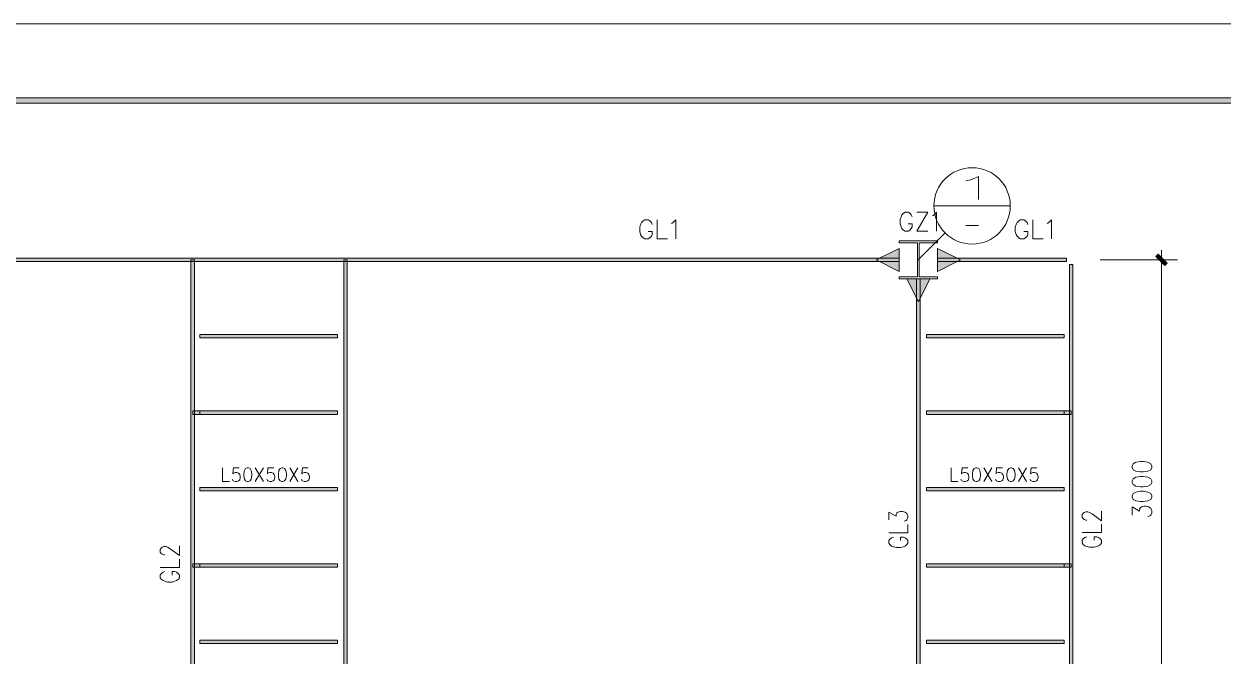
# Model space of a CAD drawing. Header units: millimetres. Extents: x 0 to 586, y 0 to 414.
# Drawn here: x 156.8 to 311.6, y 332.5 to 414.1 of the extents above; entities that cross this region are included whole.
import ezdxf

# ---------------------------------------------------------------- set-up
doc = ezdxf.new("R2010")
doc.units = ezdxf.units.MM

msp = doc.modelspace()

# ---------------------------------------------------------------- hatches: boundary and pattern name
h = msp.add_hatch(color=0)
h.dxf.hatch_style = 2
h.paths.add_polyline_path([(576.117861, 404.569083), (575.429944, 403.877639), (24.994306, 403.877639), (24.302861, 404.569083)])
h = msp.add_hatch(color=0)
h.dxf.hatch_style = 2
h.paths.add_polyline_path([(102.178556, 383.413), (102.178556, 383.8575), (269.783278, 383.8575), (269.783278, 383.413)])
h = msp.add_hatch(color=0)
h.dxf.hatch_style = 2
h.paths.add_polyline_path([(269.783278, 382.157111), (269.783278, 385.116917), (266.823472, 383.63525)])
h = msp.add_hatch(color=0)
h.dxf.hatch_style = 2
h.paths.add_polyline_path([(274.711583, 382.157111), (274.711583, 385.116917), (277.671389, 383.63525)])
h = msp.add_hatch(color=0)
h.dxf.hatch_style = 2
h.paths.add_polyline_path([(291.373278, 383.8575), (291.373278, 383.413), (274.711583, 383.413), (274.711583, 383.8575)])
h = msp.add_hatch(color=0)
h.dxf.hatch_style = 2
h.paths.add_polyline_path([(304.359028, 383.197806), (304.062694, 382.901472), (302.891472, 384.076222), (303.187806, 384.372556)])
h = msp.add_hatch(color=0)
h.dxf.hatch_style = 2
h.paths.add_polyline_path([(178.808944, 304.764722), (178.364444, 304.764722), (178.364444, 383.63525), (178.808944, 383.63525)])
h = msp.add_hatch(color=0)
h.dxf.hatch_style = 2
h.paths.add_polyline_path([(198.525694, 304.764722), (198.081194, 304.764722), (198.081194, 383.63525), (198.525694, 383.63525)])
h = msp.add_hatch(color=0)
h.dxf.hatch_style = 2
h.paths.add_polyline_path([(292.188194, 305.353861), (291.743694, 305.353861), (291.743694, 383.046111), (292.188194, 383.046111)])
h = msp.add_hatch(color=0)
h.dxf.hatch_style = 2
h.paths.add_polyline_path([(273.727333, 381.172861), (270.767528, 381.172861), (272.249194, 378.213056)])
h = msp.add_hatch(color=0)
h.dxf.hatch_style = 2
h.paths.add_polyline_path([(272.467917, 307.227111), (272.026944, 307.227111), (272.026944, 381.172861), (272.467917, 381.172861)])
h = msp.add_hatch(color=0)
h.dxf.hatch_style = 2
h.paths.add_polyline_path([(197.259222, 374.000889), (197.259222, 373.556389), (179.496861, 373.556389), (179.496861, 374.000889)])
h = msp.add_hatch(color=0)
h.dxf.hatch_style = 2
h.paths.add_polyline_path([(273.293417, 373.556389), (273.293417, 374.000889), (291.055778, 374.000889), (291.055778, 373.556389)])
h = msp.add_hatch(color=0)
h.dxf.hatch_style = 2
h.paths.add_polyline_path([(197.259222, 364.14075), (197.259222, 363.69625), (178.586694, 363.69625), (178.586694, 364.14075)])
h = msp.add_hatch(color=0)
h.dxf.hatch_style = 2
h.paths.add_polyline_path([(197.259222, 364.14075), (197.259222, 363.69625), (179.496861, 363.69625), (179.496861, 364.14075)])
h = msp.add_hatch(color=0)
h.dxf.hatch_style = 2
h.paths.add_polyline_path([(273.293417, 363.69625), (273.293417, 364.14075), (291.965944, 364.14075), (291.965944, 363.69625)])
h = msp.add_hatch(color=0)
h.dxf.hatch_style = 2
h.paths.add_polyline_path([(273.293417, 363.69625), (273.293417, 364.14075), (291.055778, 364.14075), (291.055778, 363.69625)])
h = msp.add_hatch(color=0)
h.dxf.hatch_style = 2
h.paths.add_polyline_path([(197.259222, 354.280611), (197.259222, 353.836111), (179.496861, 353.836111), (179.496861, 354.280611)])
h = msp.add_hatch(color=0)
h.dxf.hatch_style = 2
h.paths.add_polyline_path([(197.259222, 354.280611), (197.259222, 353.836111), (179.496861, 353.836111), (179.496861, 354.280611)])
h = msp.add_hatch(color=0)
h.dxf.hatch_style = 2
h.paths.add_polyline_path([(273.293417, 353.836111), (273.293417, 354.280611), (291.055778, 354.280611), (291.055778, 353.836111)])
h = msp.add_hatch(color=0)
h.dxf.hatch_style = 2
h.paths.add_polyline_path([(273.293417, 353.836111), (273.293417, 354.280611), (291.055778, 354.280611), (291.055778, 353.836111)])
h = msp.add_hatch(color=0)
h.dxf.hatch_style = 2
h.paths.add_polyline_path([(197.259222, 344.420472), (197.259222, 343.9795), (178.586694, 343.9795), (178.586694, 344.420472)])
h = msp.add_hatch(color=0)
h.dxf.hatch_style = 2
h.paths.add_polyline_path([(197.259222, 344.420472), (197.259222, 343.9795), (179.496861, 343.9795), (179.496861, 344.420472)])
h = msp.add_hatch(color=0)
h.dxf.hatch_style = 2
h.paths.add_polyline_path([(273.293417, 343.9795), (273.293417, 344.420472), (291.965944, 344.420472), (291.965944, 343.9795)])
h = msp.add_hatch(color=0)
h.dxf.hatch_style = 2
h.paths.add_polyline_path([(273.293417, 343.9795), (273.293417, 344.420472), (291.055778, 344.420472), (291.055778, 343.9795)])
h = msp.add_hatch(color=0)
h.dxf.hatch_style = 2
h.paths.add_polyline_path([(197.259222, 334.563861), (197.259222, 334.119361), (179.496861, 334.119361), (179.496861, 334.563861)])
h = msp.add_hatch(color=0)
h.dxf.hatch_style = 2
h.paths.add_polyline_path([(273.293417, 334.119361), (273.293417, 334.563861), (291.055778, 334.563861), (291.055778, 334.119361)])

# ---------------------------------------------------------------- linework, layer by layer
at = {"color": 0, "lineweight": 0}
for points in [[(0, 0), (585.632278, 0), (585.632278, 414.0835), (0, 414.0835)], [(576.117861, 404.569083), (575.429944, 403.877639), (24.994306, 403.877639), (24.302861, 404.569083)], [(102.178556, 383.413), (102.178556, 383.8575), (269.783278, 383.8575), (269.783278, 383.413)], [(269.783278, 382.157111), (269.783278, 385.116917), (266.823472, 383.63525)], [(274.711583, 382.157111), (274.711583, 385.116917), (277.671389, 383.63525)], [(291.373278, 383.8575), (291.373278, 383.413), (274.711583, 383.413), (274.711583, 383.8575)], [(304.359028, 383.197806), (304.062694, 382.901472), (302.891472, 384.076222), (303.187806, 384.372556)], [(178.808944, 304.764722), (178.364444, 304.764722), (178.364444, 383.63525), (178.808944, 383.63525)], [(198.525694, 304.764722), (198.081194, 304.764722), (198.081194, 383.63525), (198.525694, 383.63525)], [(292.188194, 305.353861), (291.743694, 305.353861), (291.743694, 383.046111), (292.188194, 383.046111)], [(273.727333, 381.172861), (270.767528, 381.172861), (272.249194, 378.213056)], [(272.467917, 307.227111), (272.026944, 307.227111), (272.026944, 381.172861), (272.467917, 381.172861)], [(197.259222, 374.000889), (197.259222, 373.556389), (179.496861, 373.556389), (179.496861, 374.000889)], [(273.293417, 373.556389), (273.293417, 374.000889), (291.055778, 374.000889), (291.055778, 373.556389)], [(197.259222, 364.14075), (197.259222, 363.69625), (178.586694, 363.69625), (178.586694, 364.14075)], [(197.259222, 364.14075), (197.259222, 363.69625), (179.496861, 363.69625), (179.496861, 364.14075)], [(273.293417, 363.69625), (273.293417, 364.14075), (291.965944, 364.14075), (291.965944, 363.69625)], [(273.293417, 363.69625), (273.293417, 364.14075), (291.055778, 364.14075), (291.055778, 363.69625)], [(299.854056, 356.83825), (299.974, 356.548972), (300.333833, 356.358472), (300.933556, 356.263222), (301.289861, 356.263222), (301.889583, 356.358472), (302.249417, 356.548972), (302.369361, 356.83825), (302.369361, 357.02875), (302.249417, 357.3145), (301.889583, 357.508528), (301.289861, 357.603778), (300.933556, 357.603778), (300.333833, 357.508528), (299.974, 357.3145), (299.854056, 357.02875)], [(185.621083, 356.792389), (185.398833, 356.707722), (185.250667, 356.453722), (185.176583, 356.030389), (185.176583, 355.776389), (185.250667, 355.353056), (185.398833, 355.099056), (185.621083, 355.017917), (185.76925, 355.017917), (185.995028, 355.099056), (186.143194, 355.353056), (186.217278, 355.776389), (186.217278, 356.030389), (186.143194, 356.453722), (185.995028, 356.707722), (185.76925, 356.792389)], [(190.083722, 356.792389), (189.861472, 356.707722), (189.713306, 356.453722), (189.639222, 356.030389), (189.639222, 355.776389), (189.713306, 355.353056), (189.861472, 355.099056), (190.083722, 355.017917), (190.231889, 355.017917), (190.454139, 355.099056), (190.605833, 355.353056), (190.679917, 355.776389), (190.679917, 356.030389), (190.605833, 356.453722), (190.454139, 356.707722), (190.231889, 356.792389)], [(279.671639, 356.792389), (279.449389, 356.707722), (279.301222, 356.453722), (279.227139, 356.030389), (279.227139, 355.776389), (279.301222, 355.353056), (279.449389, 355.099056), (279.671639, 355.017917), (279.819806, 355.017917), (280.042056, 355.099056), (280.19375, 355.353056), (280.267833, 355.776389), (280.267833, 356.030389), (280.19375, 356.453722), (280.042056, 356.707722), (279.819806, 356.792389)], [(284.134278, 356.792389), (283.912028, 356.707722), (283.763861, 356.453722), (283.68625, 356.030389), (283.68625, 355.776389), (283.763861, 355.353056), (283.912028, 355.099056), (284.134278, 355.017917), (284.282444, 355.017917), (284.504694, 355.099056), (284.652861, 355.353056), (284.730472, 355.776389), (284.730472, 356.030389), (284.652861, 356.453722), (284.504694, 356.707722), (284.282444, 356.792389)], [(299.854056, 354.922667), (299.974, 354.633389), (300.333833, 354.442889), (300.933556, 354.347639), (301.289861, 354.347639), (301.889583, 354.442889), (302.249417, 354.633389), (302.369361, 354.922667), (302.369361, 355.113167), (302.249417, 355.398917), (301.889583, 355.592944), (301.289861, 355.688194), (300.933556, 355.688194), (300.333833, 355.592944), (299.974, 355.398917), (299.854056, 355.113167)], [(197.259222, 354.280611), (197.259222, 353.836111), (179.496861, 353.836111), (179.496861, 354.280611)], [(197.259222, 354.280611), (197.259222, 353.836111), (179.496861, 353.836111), (179.496861, 354.280611)], [(273.293417, 353.836111), (273.293417, 354.280611), (291.055778, 354.280611), (291.055778, 353.836111)], [(273.293417, 353.836111), (273.293417, 354.280611), (291.055778, 354.280611), (291.055778, 353.836111)], [(299.854056, 353.007083), (299.974, 352.717806), (300.333833, 352.527306), (300.933556, 352.432056), (301.289861, 352.432056), (301.889583, 352.527306), (302.249417, 352.717806), (302.369361, 353.007083), (302.369361, 353.197583), (302.249417, 353.483333), (301.889583, 353.677361), (301.289861, 353.772611), (300.933556, 353.772611), (300.333833, 353.677361), (299.974, 353.483333), (299.854056, 353.197583)], [(197.259222, 344.420472), (197.259222, 343.9795), (178.586694, 343.9795), (178.586694, 344.420472)], [(197.259222, 344.420472), (197.259222, 343.9795), (179.496861, 343.9795), (179.496861, 344.420472)], [(273.293417, 343.9795), (273.293417, 344.420472), (291.965944, 344.420472), (291.965944, 343.9795)], [(273.293417, 343.9795), (273.293417, 344.420472), (291.055778, 344.420472), (291.055778, 343.9795)], [(197.259222, 334.563861), (197.259222, 334.119361), (179.496861, 334.119361), (179.496861, 334.563861)], [(273.293417, 334.119361), (273.293417, 334.563861), (291.055778, 334.563861), (291.055778, 334.119361)]]:
    msp.add_lwpolyline(points, close=True, dxfattribs=at)
for points in [[(278.366361, 393.830528), (279.029583, 393.971639), (280.020889, 394.394972), (280.020889, 391.435167)], [(274.263556, 390.609667), (284.123694, 390.609667)], [(237.906278, 388.224889), (237.796917, 388.46125), (237.581722, 388.694083), (237.366528, 388.814028), (236.932611, 388.814028), (236.713889, 388.694083), (236.498694, 388.46125), (236.389333, 388.224889), (236.2835, 387.872111), (236.2835, 387.2865), (236.389333, 386.933722), (236.498694, 386.700889), (236.713889, 386.464528), (236.932611, 386.348111), (237.366528, 386.348111), (237.581722, 386.464528), (237.796917, 386.700889), (237.906278, 386.933722), (237.906278, 387.2865), (237.366528, 387.2865)], [(238.555389, 388.814028), (238.555389, 386.348111), (239.857139, 386.348111)], [(240.400417, 388.344833), (240.615611, 388.46125), (240.940167, 388.814028), (240.940167, 386.348111)], [(271.437806, 389.212667), (271.3355, 389.4455), (271.134417, 389.681861), (270.929806, 389.798278), (270.527639, 389.798278), (270.323028, 389.681861), (270.121944, 389.4455), (270.019639, 389.212667), (269.917333, 388.859889), (269.917333, 388.274278), (270.019639, 387.9215), (270.121944, 387.685139), (270.323028, 387.452306), (270.527639, 387.332361), (270.929806, 387.332361), (271.134417, 387.452306), (271.3355, 387.685139), (271.437806, 387.9215), (271.437806, 388.274278), (270.929806, 388.274278)], [(272.044583, 389.798278), (273.46275, 389.798278), (272.044583, 387.332361), (273.46275, 387.332361)], [(274.069528, 389.329083), (274.274139, 389.4455), (274.577528, 389.798278), (274.577528, 387.332361)], [(286.392056, 388.224889), (286.282694, 388.46125), (286.0675, 388.694083), (285.848778, 388.814028), (285.414861, 388.814028), (285.199667, 388.694083), (284.984472, 388.46125), (284.875111, 388.224889), (284.76575, 387.872111), (284.76575, 387.2865), (284.875111, 386.933722), (284.984472, 386.700889), (285.199667, 386.464528), (285.414861, 386.348111), (285.848778, 386.348111), (286.0675, 386.464528), (286.282694, 386.700889), (286.392056, 386.933722), (286.392056, 387.2865), (285.848778, 387.2865)], [(287.041167, 388.814028), (287.041167, 386.348111), (288.342917, 386.348111)], [(288.882667, 388.344833), (289.101389, 388.46125), (289.425944, 388.814028), (289.425944, 386.348111)], [(272.2245, 383.63525), (275.709944, 387.120694)], [(278.366361, 388.090833), (280.020889, 388.090833)], [(274.711583, 386.101167), (269.783278, 386.101167)], [(269.783278, 386.101167), (269.783278, 385.826)], [(269.783278, 385.826), (272.157472, 385.826)], [(272.157472, 385.826), (272.157472, 381.448028)], [(272.337389, 385.826), (274.711583, 385.826)], [(272.337389, 381.448028), (272.337389, 385.826)], [(274.711583, 385.826), (274.711583, 386.101167)], [(303.62525, 382.379361), (303.62525, 384.894667)], [(295.723028, 383.63525), (305.72075, 383.63525)], [(303.62525, 324.488528), (303.62525, 383.628194)], [(269.783278, 381.448028), (269.783278, 381.172861)], [(269.783278, 381.448028), (272.157472, 381.448028)], [(269.783278, 381.172861), (274.711583, 381.172861)], [(272.337389, 381.448028), (274.711583, 381.448028)], [(274.711583, 381.172861), (274.711583, 381.448028)], [(182.424917, 356.792389), (182.424917, 355.017917), (183.317444, 355.017917)], [(184.580389, 356.792389), (183.836028, 356.792389), (183.761944, 356.030389), (183.836028, 356.115056), (184.061806, 356.199722), (184.284056, 356.199722), (184.506306, 356.115056), (184.654472, 355.945722), (184.728556, 355.691722), (184.728556, 355.522389), (184.654472, 355.268389), (184.506306, 355.099056), (184.284056, 355.017917), (184.061806, 355.017917), (183.836028, 355.099056), (183.761944, 355.183722), (183.687861, 355.353056)], [(186.661778, 355.017917), (187.702472, 356.792389)], [(186.661778, 356.792389), (187.702472, 355.017917)], [(189.043028, 356.792389), (188.298667, 356.792389), (188.224583, 356.030389), (188.298667, 356.115056), (188.520917, 356.199722), (188.746694, 356.199722), (188.968944, 356.115056), (189.117111, 355.945722), (189.191194, 355.691722), (189.191194, 355.522389), (189.117111, 355.268389), (188.968944, 355.099056), (188.746694, 355.017917), (188.520917, 355.017917), (188.298667, 355.099056), (188.224583, 355.183722), (188.1505, 355.353056)], [(191.124417, 355.017917), (192.165111, 356.792389)], [(191.124417, 356.792389), (192.165111, 355.017917)], [(193.505667, 356.792389), (192.761306, 356.792389), (192.687222, 356.030389), (192.761306, 356.115056), (192.983556, 356.199722), (193.205806, 356.199722), (193.431583, 356.115056), (193.57975, 355.945722), (193.653833, 355.691722), (193.653833, 355.522389), (193.57975, 355.268389), (193.431583, 355.099056), (193.205806, 355.017917), (192.983556, 355.017917), (192.761306, 355.099056), (192.687222, 355.183722), (192.613139, 355.353056)], [(276.475472, 356.792389), (276.475472, 355.017917), (277.368, 355.017917)], [(278.630944, 356.792389), (277.886583, 356.792389), (277.8125, 356.030389), (277.886583, 356.115056), (278.108833, 356.199722), (278.334611, 356.199722), (278.556861, 356.115056), (278.705028, 355.945722), (278.779111, 355.691722), (278.779111, 355.522389), (278.705028, 355.268389), (278.556861, 355.099056), (278.334611, 355.017917), (278.108833, 355.017917), (277.886583, 355.099056), (277.8125, 355.183722), (277.738417, 355.353056)], [(280.712333, 355.017917), (281.753028, 356.792389)], [(280.712333, 356.792389), (281.753028, 355.017917)], [(283.093583, 356.792389), (282.349222, 356.792389), (282.275139, 356.030389), (282.349222, 356.115056), (282.571472, 356.199722), (282.793722, 356.199722), (283.0195, 356.115056), (283.167667, 355.945722), (283.24175, 355.691722), (283.24175, 355.522389), (283.167667, 355.268389), (283.0195, 355.099056), (282.793722, 355.017917), (282.571472, 355.017917), (282.349222, 355.099056), (282.275139, 355.183722), (282.201056, 355.353056)], [(285.174972, 355.017917), (286.215667, 356.792389)], [(285.174972, 356.792389), (286.215667, 355.017917)], [(287.556222, 356.792389), (286.811861, 356.792389), (286.737778, 356.030389), (286.811861, 356.115056), (287.034111, 356.199722), (287.256361, 356.199722), (287.482139, 356.115056), (287.630306, 355.945722), (287.704389, 355.691722), (287.704389, 355.522389), (287.630306, 355.268389), (287.482139, 355.099056), (287.256361, 355.017917), (287.034111, 355.017917), (286.811861, 355.099056), (286.737778, 355.183722), (286.663694, 355.353056)], [(299.854056, 350.706972), (299.854056, 351.761778), (300.813611, 351.18675), (300.813611, 351.4725), (300.933556, 351.663), (301.0535, 351.761778), (301.409806, 351.857028), (301.649694, 351.857028), (302.009528, 351.761778), (302.249417, 351.56775), (302.369361, 351.282), (302.369361, 350.992722), (302.249417, 350.706972), (302.129472, 350.611722), (301.889583, 350.516472)], [(268.439194, 350.10725), (268.439194, 351.0915), (269.377583, 350.555278), (269.377583, 350.823389), (269.494, 351.003306), (269.613944, 351.0915), (269.963194, 351.183222), (270.199556, 351.183222), (270.552333, 351.0915), (270.785167, 350.911583), (270.901583, 350.643472), (270.901583, 350.375361), (270.785167, 350.10725), (270.66875, 350.015528), (270.432389, 349.927333)], [(293.994417, 350.057861), (293.878, 350.057861), (293.645167, 350.149583), (293.525222, 350.237778), (293.408806, 350.417694), (293.408806, 350.774), (293.525222, 350.953917), (293.645167, 351.045639), (293.878, 351.133833), (294.114361, 351.133833), (294.347194, 351.045639), (294.699972, 350.865722), (295.874722, 349.969667), (295.874722, 351.222028)], [(268.439194, 348.403333), (270.901583, 348.403333), (270.901583, 349.479306)], [(293.408806, 348.445667), (295.874722, 348.445667), (295.874722, 349.521639)], [(174.984833, 345.556417), (174.868417, 345.556417), (174.632056, 345.644611), (174.515639, 345.732806), (174.399222, 345.912722), (174.399222, 346.272556), (174.515639, 346.448944), (174.632056, 346.540667), (174.868417, 346.628861), (175.10125, 346.628861), (175.337611, 346.540667), (175.690389, 346.36075), (176.865139, 345.464694), (176.865139, 346.720583)], [(269.024806, 347.867111), (268.791972, 347.778917), (268.555611, 347.599), (268.439194, 347.419083), (268.439194, 347.05925), (268.555611, 346.882861), (268.791972, 346.702944), (269.024806, 346.611222), (269.377583, 346.523028), (269.963194, 346.523028), (270.315972, 346.611222), (270.552333, 346.702944), (270.785167, 346.882861), (270.901583, 347.05925), (270.901583, 347.419083), (270.785167, 347.599), (270.552333, 347.778917), (270.315972, 347.867111), (269.963194, 347.867111), (269.963194, 347.419083)], [(293.994417, 347.909444), (293.761583, 347.817722), (293.525222, 347.641333), (293.408806, 347.461417), (293.408806, 347.101583), (293.525222, 346.921667), (293.761583, 346.745278), (293.994417, 346.653556), (294.347194, 346.565361), (294.936333, 346.565361), (295.285583, 346.653556), (295.521944, 346.745278), (295.754778, 346.921667), (295.874722, 347.101583), (295.874722, 347.461417), (295.754778, 347.641333), (295.521944, 347.817722), (295.285583, 347.909444), (294.936333, 347.909444), (294.936333, 347.461417)], [(174.399222, 343.940694), (176.865139, 343.940694), (176.865139, 345.016667)], [(174.984833, 343.404472), (174.752, 343.316278), (174.515639, 343.136361), (174.399222, 342.956444), (174.399222, 342.600139), (174.515639, 342.420222), (174.752, 342.240306), (174.984833, 342.152111), (175.337611, 342.060389), (175.923222, 342.060389), (176.276, 342.152111), (176.512361, 342.240306), (176.745194, 342.420222), (176.865139, 342.600139), (176.865139, 342.956444), (176.745194, 343.136361), (176.512361, 343.316278), (176.276, 343.404472), (175.923222, 343.404472), (175.923222, 342.956444)]]:
    msp.add_lwpolyline(points, dxfattribs=at)
msp.add_circle((279.193625, 390.607903), 4.930069, dxfattribs=at)

doc.saveas('drawing.dxf')
